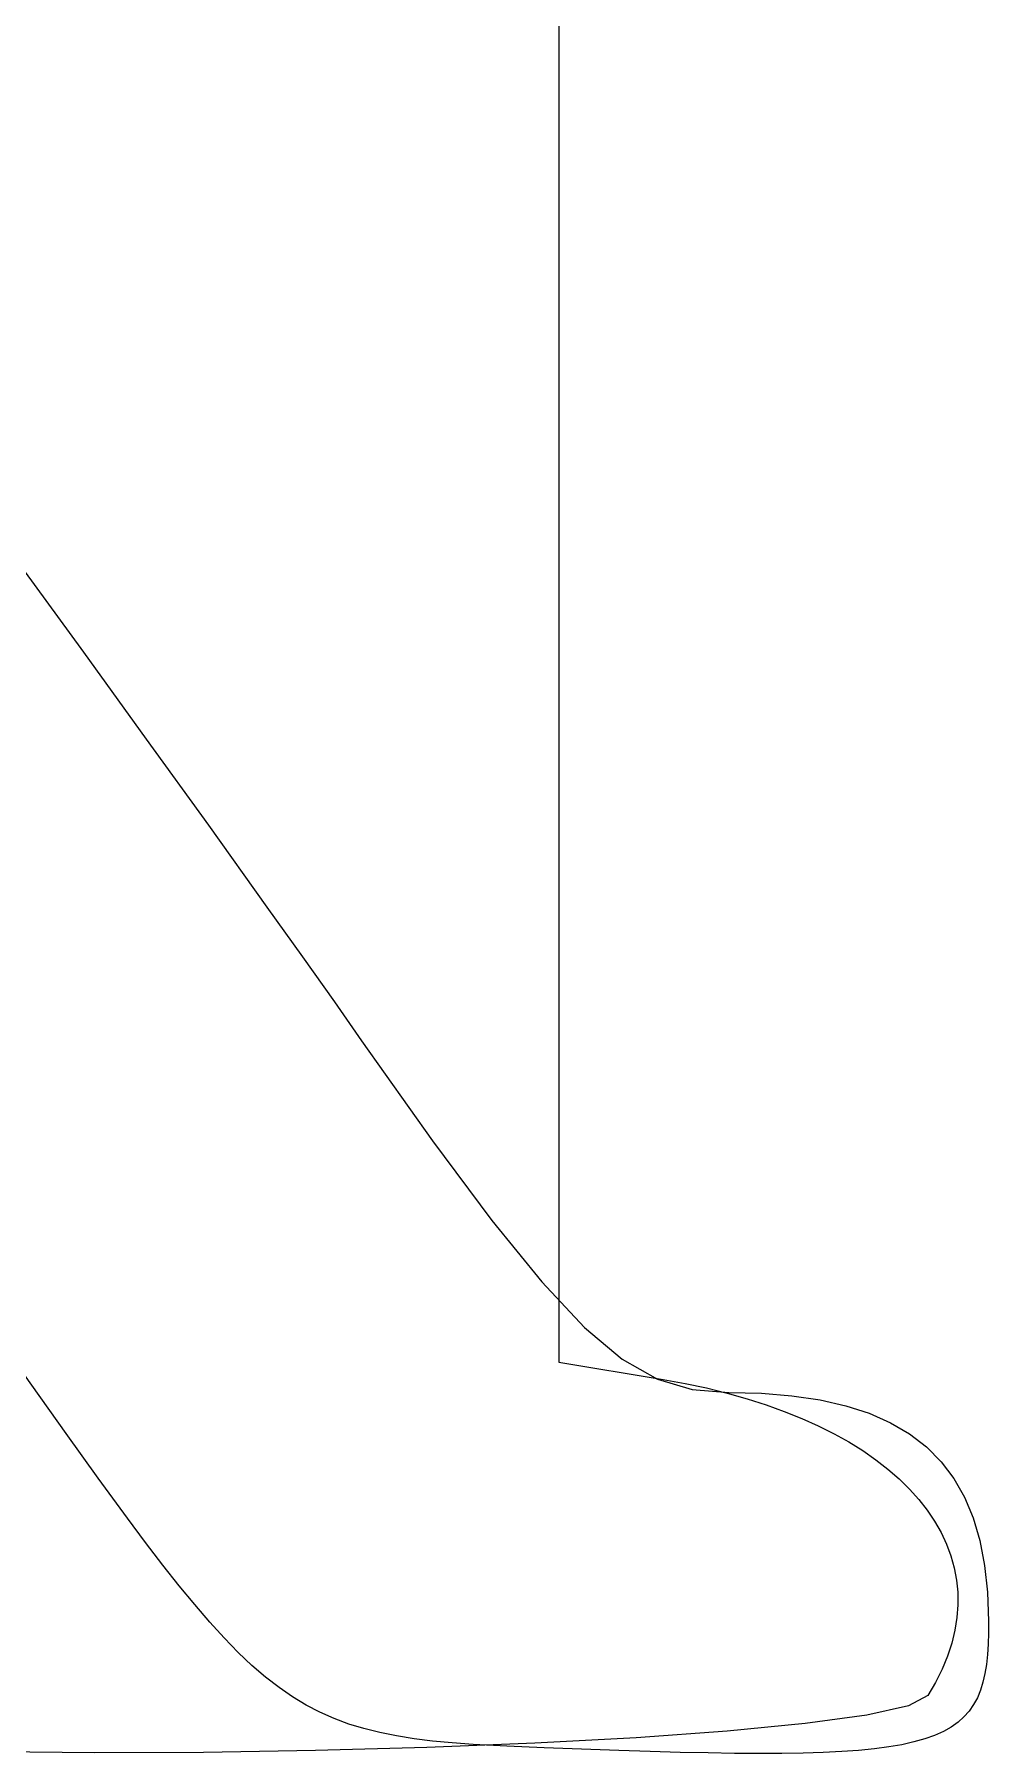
# Model space of a CAD drawing. Header units: inches. Extents: x -14 to 338, y 0 to 125.
# Drawn here: x 23.081 to 23.705, y 53.688 to 54.812 of the extents above; entities that cross this region are included whole.
import ezdxf

# ---------------------------------------------------------------- set-up
doc = ezdxf.new("R2010")
doc.units = ezdxf.units.IN
doc.layers.add('Bottom Overlay', color=54, linetype='Continuous')
doc.layers.add('Top Overlay', color=2, linetype='Continuous')

# ---------------------------------------------------------------- blocks, each defined once
blk = doc.blocks.new('IMPORTED_IMAGE_B_2')
at = {"layer": 'Bottom Overlay'}
for p, q in [((10.7992, -9.9205), (10.7992, -10.9168)), ((10.7992, -10.9168), (10.8674, -10.9281)), ((10.8674, -10.9281), (10.8819, -10.9307)), ((10.8819, -10.9307), (10.8959, -10.9337)), ((10.8959, -10.9337), (10.9094, -10.937)), ((10.9094, -10.937), (10.9223, -10.9407)), ((10.9223, -10.9407), (10.9348, -10.9447)), ((10.9348, -10.9447), (10.9467, -10.949)), ((10.9467, -10.949), (10.9581, -10.9536)), ((10.9581, -10.9536), (10.9689, -10.9584)), ((10.9689, -10.9584), (10.9792, -10.9636)), ((10.9792, -10.9636), (10.9889, -10.969)), ((10.9889, -10.969), (10.998, -10.9747)), ((10.998, -10.9747), (11.0066, -10.9807)), ((11.0066, -10.9807), (11.0145, -10.9868)), ((11.0145, -10.9868), (11.0219, -10.9932)), ((11.0219, -10.9932), (11.0286, -10.9999)), ((11.0286, -10.9999), (11.0347, -11.0067)), ((11.0347, -11.0067), (11.0402, -11.0137)), ((11.0402, -11.0137), (11.045, -11.0209)), ((11.045, -11.0209), (11.0492, -11.0283)), ((11.0492, -11.0283), (11.0528, -11.0358)), ((11.0528, -11.0358), (11.0556, -11.0435)), ((11.0556, -11.0435), (11.0578, -11.0513)), ((11.0578, -11.0513), (11.0593, -11.0593)), ((11.0593, -11.0593), (11.0601, -11.0673)), ((11.0601, -11.0673), (11.0602, -11.0755)), ((11.0596, -11.0838), (11.0583, -11.0921)), ((11.0602, -11.0755), (11.0596, -11.0838)), ((11.0583, -11.0921), (11.0563, -11.1006)), ((11.0535, -11.1091), (11.0499, -11.1177)), ((11.0563, -11.1006), (11.0535, -11.1091)), ((11.0499, -11.1177), (11.0456, -11.1263)), ((11.0456, -11.1263), (11.0405, -11.1349)), ((11.028, -11.1416), (11.0006, -11.1477)), ((11.0405, -11.1349), (11.028, -11.1416)), ((10.9603, -11.1532), (10.9093, -11.1582)), ((11.0006, -11.1477), (10.9603, -11.1532)), ((10.8497, -11.1625), (10.7835, -11.166)), ((10.9093, -11.1582), (10.8497, -11.1625)), ((10.4955, -11.1724), (10.4282, -11.1717)), ((10.5668, -11.1721), (10.4955, -11.1724)), ((10.64, -11.1709), (10.5668, -11.1721)), ((10.7129, -11.1689), (10.64, -11.1709)), ((10.7835, -11.166), (10.7129, -11.1689))]:
    blk.add_line(p, q, dxfattribs=at)
blk = doc.blocks.new('IMPORTED_IMAGE_B_3')
at = {"layer": 'Top Overlay'}
for p, q in [((10.4485, -10.3978), (10.4883, -10.4525)), ((10.4883, -10.4525), (10.5294, -10.5093)), ((10.5294, -10.5093), (10.57, -10.5657)), ((10.57, -10.5657), (10.6082, -10.6192)), ((10.6082, -10.6192), (10.6315, -10.6518)), ((10.6315, -10.6518), (10.6524, -10.6812)), ((10.6524, -10.6812), (10.6702, -10.7066)), ((10.6702, -10.7066), (10.7166, -10.772)), ((10.7166, -10.772), (10.7553, -10.8241)), ((10.7553, -10.8241), (10.788, -10.8643)), ((10.788, -10.8643), (10.816, -10.8941)), ((10.4769, -10.9635), (10.418, -10.8806)), ((10.816, -10.8941), (10.8407, -10.9148)), ((10.8407, -10.9148), (10.8637, -10.9279)), ((10.8637, -10.9279), (10.8865, -10.9347)), ((10.8865, -10.9347), (10.9104, -10.9367)), ((10.9104, -10.9367), (10.9318, -10.9372)), ((10.9318, -10.9372), (10.9517, -10.9388)), ((10.9517, -10.9388), (10.9701, -10.9415)), ((10.9701, -10.9415), (10.9869, -10.9453)), ((10.9869, -10.9453), (11.0022, -10.9502)), ((11.0022, -10.9502), (11.0161, -10.9564)), ((11.0161, -10.9564), (11.0286, -10.9636)), ((10.4979, -10.9927), (10.4769, -10.9635)), ((11.0286, -10.9636), (11.0396, -10.9721)), ((11.0396, -10.9721), (11.0493, -10.9819)), ((11.0493, -10.9819), (11.0576, -10.9928)), ((10.5171, -11.0189), (10.4979, -10.9927)), ((11.0576, -10.9928), (11.0646, -11.0051)), ((11.0646, -11.0051), (11.0702, -11.0186)), ((10.5289, -11.0348), (10.5171, -11.0189)), ((11.0702, -11.0186), (11.0746, -11.0335)), ((10.5402, -11.0495), (10.5289, -11.0348)), ((11.0746, -11.0335), (11.0777, -11.0497)), ((10.5509, -11.063), (10.5402, -11.0495)), ((11.0777, -11.0497), (11.0796, -11.0672)), ((10.5611, -11.0754), (10.5509, -11.063)), ((11.0796, -11.0672), (11.0803, -11.0862)), ((10.5709, -11.0868), (10.5611, -11.0754)), ((11.0803, -11.0862), (11.0802, -11.0939)), ((10.5803, -11.0972), (10.5709, -11.0868)), ((10.5895, -11.1066), (10.5803, -11.0972)), ((11.0802, -11.0939), (11.08, -11.1012)), ((10.5985, -11.1151), (10.5895, -11.1066)), ((11.0796, -11.1081), (11.0789, -11.1145)), ((11.08, -11.1012), (11.0796, -11.1081)), ((10.6074, -11.1228), (10.5985, -11.1151)), ((11.0789, -11.1145), (11.0779, -11.1205)), ((10.6162, -11.1296), (10.6074, -11.1228)), ((10.625, -11.1357), (10.6162, -11.1296)), ((11.075, -11.1314), (11.073, -11.1363)), ((11.0766, -11.1262), (11.075, -11.1314)), ((11.0779, -11.1205), (11.0766, -11.1262)), ((10.6339, -11.1411), (10.625, -11.1357)), ((10.6429, -11.1458), (10.6339, -11.1411)), ((11.0705, -11.1408), (11.0676, -11.145)), ((11.073, -11.1363), (11.0705, -11.1408)), ((10.6522, -11.1499), (10.6429, -11.1458)), ((10.6618, -11.1535), (10.6522, -11.1499)), ((10.6717, -11.1565), (10.6618, -11.1535)), ((11.0603, -11.1523), (11.0558, -11.1555)), ((11.0642, -11.1488), (11.0603, -11.1523)), ((11.0676, -11.145), (11.0642, -11.1488)), ((10.6821, -11.1591), (10.6717, -11.1565)), ((10.693, -11.1613), (10.6821, -11.1591)), ((10.7045, -11.1631), (10.693, -11.1613)), ((10.7166, -11.1646), (10.7045, -11.1631)), ((10.7295, -11.1658), (10.7166, -11.1646)), ((11.0315, -11.1652), (11.0236, -11.167)), ((11.0386, -11.1632), (11.0315, -11.1652)), ((11.045, -11.1609), (11.0386, -11.1632)), ((11.0507, -11.1584), (11.045, -11.1609)), ((11.0558, -11.1555), (11.0507, -11.1584)), ((10.7432, -11.1668), (10.7295, -11.1658)), ((10.7653, -11.168), (10.7432, -11.1668)), ((10.7897, -11.1691), (10.7653, -11.168)), ((10.8384, -11.1708), (10.7897, -11.1691)), ((10.859, -11.1715), (10.8384, -11.1708)), ((10.8785, -11.172), (10.859, -11.1715)), ((10.8968, -11.1724), (10.8785, -11.172)), ((10.914, -11.1727), (10.8968, -11.1724)), ((10.93, -11.1728), (10.914, -11.1727)), ((10.93, -11.1728), (10.93, -11.1728)), ((10.9451, -11.1728), (10.93, -11.1728)), ((10.9591, -11.1725), (10.9451, -11.1728)), ((10.9721, -11.1721), (10.9591, -11.1725)), ((10.9842, -11.1715), (10.9721, -11.1721)), ((10.9953, -11.1707), (10.9842, -11.1715)), ((11.0056, -11.1697), (10.9953, -11.1707)), ((11.015, -11.1685), (11.0056, -11.1697)), ((11.0236, -11.167), (11.015, -11.1685))]:
    blk.add_line(p, q, dxfattribs=at)

msp = doc.modelspace()

# ---------------------------------------------------------------- block references
for name in ['IMPORTED_IMAGE_B_2', 'IMPORTED_IMAGE_B_3']:
    msp.add_blockref(name, (12.6249, 64.8609))

doc.saveas('drawing.dxf')
